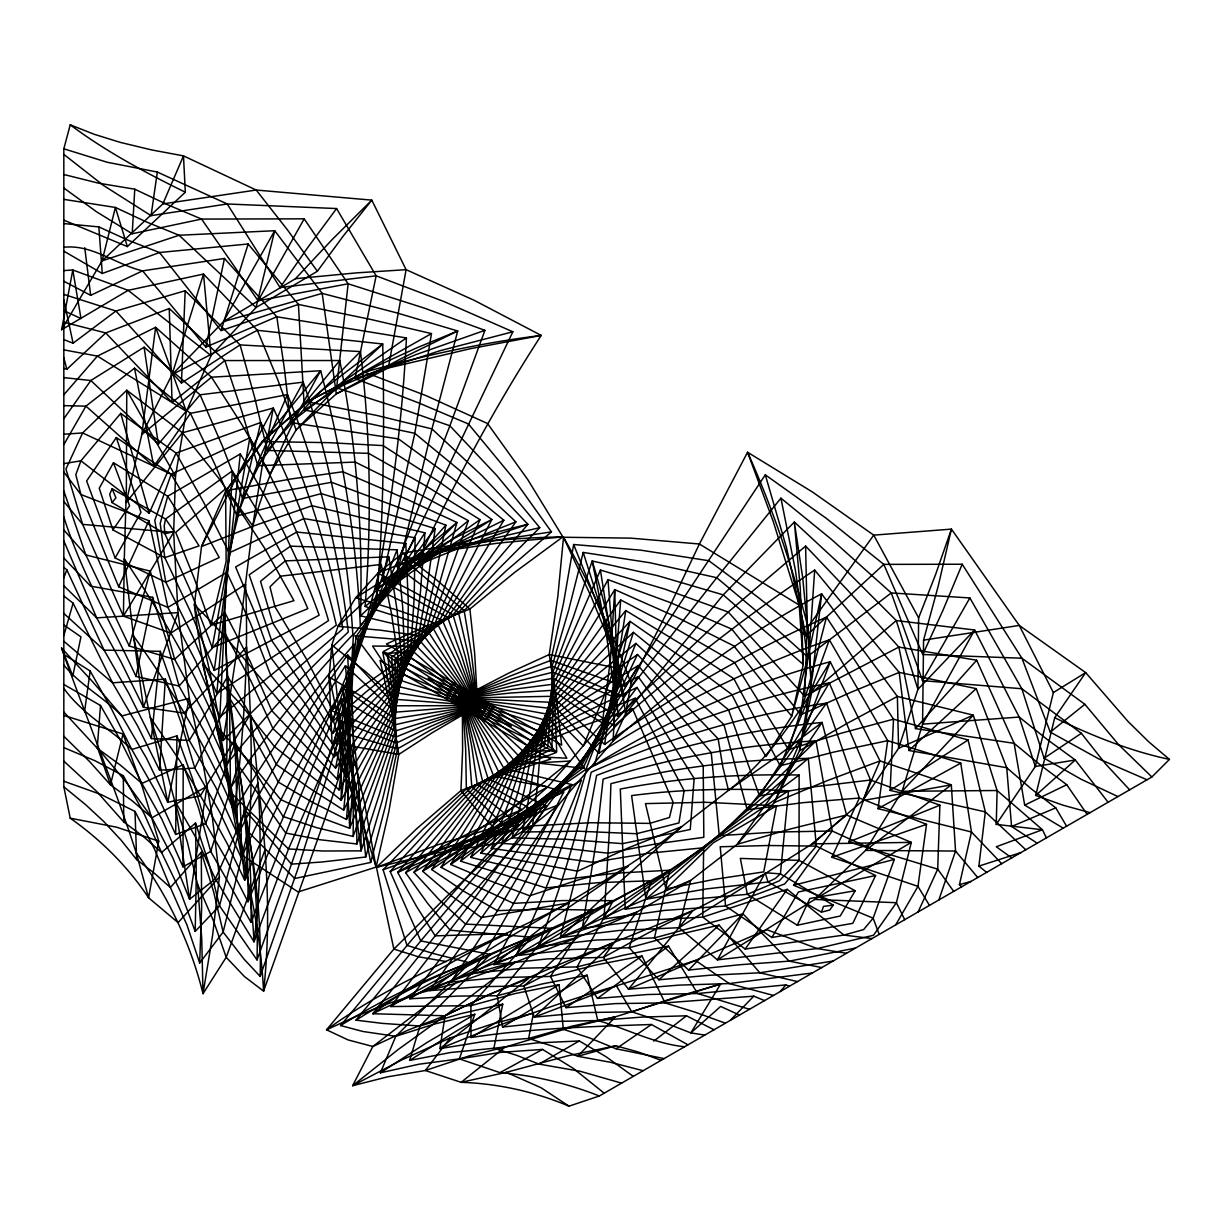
<?xml version="1.0" encoding="UTF-8"?>
<svg xmlns="http://www.w3.org/2000/svg" width="1231" height="1231" viewBox="0 0 1231 1231"><rect width="100%" height="100%" fill="white"/><g stroke="black" fill="none" stroke-linecap="round" stroke-linejoin="round"><path stroke-width="1.5" d="M237.798 834.849L235.429 755.049L227.689 676.511L189.312 740.447L215.84 787.517L237.798 834.849C269.635 772.145 306.242 711.78 347.65 654.923L395.828 705.794L468.611 705.625L465.795 699.885L472.135 699.423L428.511 632.057L360.545 615.869C362.899 530.315 356.59 444.468 339.756 360.529L224.811 360.56L172.063 402.46L105.743 332.939L63.827 322.199M241.338 857.792C241.676 804.489 237.691 751.172 229.782 698.454L194.79 768.067L220.241 813.06L241.338 857.792C271.543 791.471 306.211 727.121 345.449 665.709L395.274 712.18L395.72 737.107L379.348 794.349L361.114 850.852L322.891 851.006L288.5 848.944L228.92 790.948C218.887 728.537 200.791 667.694 194.375 604.698L201.53 546.518L225.981 490.692L262.08 441.544L307.319 401.783L378.609 365.222L417.201 347.681L457.717 330.985L431.973 428.927L397.182 573.261L376.948 597.312L350.373 676.496C310.089 741.601 273.036 808.921 244.723 880.165L227.243 843.727L209.87 811.829L179.741 760.666L150.29 717.411L133.456 635.827L124.3 558.782L126.362 488.507L126.762 390.227L182.434 432.758L218.718 478.274L252.755 525.976L238.137 642.644L223.18 740.508L287.362 677.219L342.834 628.887C329.693 552.565 305.75 478.336 273.328 408.061L182.434 432.758L126.131 502.556L141.811 434.589L155.629 327.308L97.418 356.098L63.827 394.782M63.827 688.36C81.892 713.703 109.636 728.244 131.779 749.464L176.956 735.861L175.664 834.464L205.639 823.677L235.121 742.909L257.371 775.545L283.084 816.507L316.798 827.709L353.097 836.449L394.966 724.813L397.936 660.708L442.545 620.639L503.864 520.236L452.454 478.336L398.475 438.913L290.608 422.541L284.469 369.346L276.806 316.767L224.457 258.464L142.596 270.866L90.663 295.317L63.827 281.222M810.967 676.942L811.552 692.976L799.473 750.818L774.361 802.535L737.246 844.297L791.348 828.74L846.574 814.999L812.214 843.866L764.466 874.118L692.853 910.617L565.398 961.934L491.154 993.571L445.253 1015.621L407.63 1030.301L372.824 1046.488L347.973 1039.887L326.538 1029.793L356.313 1016.191L387.811 1003.773L420.787 992.786L455.055 983.492L515.574 962.15L577 937.637L636.581 912.248L690.576 880.488L737.246 844.297L780.069 784.332L822.077 722.443C745.017 730.183 668.925 747.617 596.604 775.407L582.909 848.821L560.29 937.576L619.116 930.451L679.004 927.712L717.396 959.857L817.261 948.578L873.502 935.268L896.399 902.708L911.309 842.389L846.574 814.999L822.077 722.443L775.207 757.757L728.475 790.379L722.874 767.159L718.135 738.831L637.489 654.507L588.726 688.945L541.563 725.444L527.391 746.325L510.234 798.58L491.261 848.421L593.05 862.362L647.86 853.298L703.64 847.759L702.747 917.11L745.186 949.039L843.927 935.083L863.639 929.574L873.133 918.172L894.306 859.438L832.202 831.002L775.638 832.048L719.273 835.664L711.226 752.572L638.197 665.586L587.418 697.054L538.439 730.937L523.113 751.172L502.817 803.181L480.921 853.114L577.616 871.194L628.179 847.928L681.805 826.57L728.475 790.379C772.776 756.742 801.504 708.425 830.233 661.739L880.011 760.927L951.317 784.839L955.548 851.067L938.853 899.969M176.956 735.861L192.728 779.361L205.639 823.677L225.873 858.561L247.939 901.754C248.693 848.559 244.292 795.303 235.121 742.909M63.827 377.609L90.832 380.517L158.353 444.145L200.084 394.797L303.241 382.133C331.001 463.61 347.573 548.764 352.851 634.673C307.596 681.974 266.958 733.614 230.443 787.917L229.643 710.164L225.15 633.58L179.064 686.021L135.964 676.419C111.59 623.271 81.261 573.077 63.827 516.897M63.827 712.057L97.234 748.217L120.592 765.297L141.919 783.424L183.188 764.713L198.468 807.721L210.701 851.421L251.032 922.388C252.047 869.748 247.616 817.03 238.183 765.236L210.701 851.421L183.019 866.87L161.877 819.246L141.919 783.424L119.746 739L100.496 705.486L63.827 684.482M353.097 836.449C354.113 786.686 350.466 736.83 342.356 687.729L394.966 724.813L468.134 707.933L458.378 695.607L473.873 697.854L459.317 659.57L442.545 620.639L375.917 588.88C391.089 505.956 402.291 422.218 406.43 337.956L276.806 316.767L205.839 347.065L142.596 270.866C115.652 264.542 92.402 244.184 63.827 247.262M260.172 976.414C261.295 927.866 257.125 879.196 247.954 831.494L294.671 878.519L370.685 862.439L385.38 806.29L397.505 748.833L391.704 701.07L382.841 652.553L468.088 710.949L431.65 729.491L397.505 748.833L340.941 732.322L297.702 869.394L260.172 976.414L243.969 959.072L223.134 932.067L213.763 892.275L201.269 852.237L170.386 887.505L187.035 925.189L199.684 962.981L223.134 932.067L247.954 831.494M183.019 866.87L183.188 764.713M244.661 809.675L219.518 905.847L195.19 931.39L180.465 891.613L161.584 852.514L195.529 823.031L209.132 864.362L219.518 905.847L257.033 959.934C258.31 909.586 254.078 859.13 244.661 809.675L291.47 864.131L321.814 862.008L365.699 857.007L382.21 800.535L396.49 743.062L393.243 699.193L387.58 654.723L421.818 633.303L458.471 612.469L498.001 569.568L539.763 527.668L497.001 475.751L449.869 425.788L399.844 408.169L336.648 387.857L348.127 283.792L304.195 218.841L201.592 219.072L132.194 233.752L96.48 211.732L63.827 188.004M63.827 405.63L85.924 406.153L153.844 466.334L190.42 413.324L287.469 394.597C318.121 470.611 338.833 550.596 348.281 632.042C304.303 672.711 264.065 717.365 226.766 764.205L227.258 687.96L224.888 612.684L174.633 659.354L129.24 646.013L85.831 554.919L63.827 490.984M684.605 1046.75C654 1043.673 627.102 1028.701 597.774 1020.545L587.141 975.183L541.794 984.031L497.247 995.741L457.424 996.094L409.815 998.787C458.024 936.514 503.725 872.256 546.349 806.028L488.153 778.9L465.595 706.456L481.059 708.702L471.288 696.361L511.357 689.545L553.211 684.236L614.238 725.951L613.854 655.2L607.976 579.632L670.249 602.575L731.768 629.087L800.812 714.749L849.867 692.73L899.184 672.403L976.183 688.621L1006.727 767.729L1011.574 826.493L1037.194 843.189M1046.396 837.88L1042.442 829.74L996.248 824.385L997.11 790.517L973.275 715.165L897.368 696.438L848.051 722.874L799.473 750.818L812.568 674.988L821.616 593.834C745.878 633.426 677.696 685.298 613.13 740.954L558.566 804.843L515.697 869.809L429.819 990.601L481.29 986.631L523.852 986.016L567.706 963.365L612.961 942.915L534.316 1017.145L523.852 986.016L550.303 962.996L577 937.637C526.406 950.563 477.043 968.289 429.819 990.601C509.542 929.267 603.729 890.244 681.805 826.57L620.547 881.196L560.29 937.576L625.41 907.77L690.576 880.488L679.004 927.712L764.466 874.118L717.396 959.857L820.615 895.799L911.309 842.389L812.214 843.866L862.854 800.55L898.584 748.31L917.926 689.345L918.618 617.854L935.437 574.939L951.425 529.115L873.733 535.131L812.352 491.938L747.556 452.254L699.393 544.01L665.986 614.361L631.041 683.343L625.594 713.503L613.13 740.954L616.731 667.387L614.731 589.603L674.865 616.285L733.876 645.936L763.143 682.697L791.764 716.119L766.021 756.588L748.817 727.829L731.814 694.453L681.866 657.446L630.026 621.378L548.872 708.21L534.439 739.523L524.283 790.133L512.034 837.865L566.229 839.311L622.578 843.65L690.252 829.479L694.146 778.469L637.058 687.467L578.401 715.38L532.838 741.062L509.034 764.482L450.7 864.485L484.322 878.642L529.684 895.783L577.308 880.211L628.241 866.301L559.89 913.54L493.816 964.612L547.626 958.887L603.344 957.395L647.706 933.19L692.853 910.617L628.502 989.17L603.344 957.395L636.581 912.248L564.952 935.775L493.816 964.612C526.668 904.954 557.243 843.804 581.447 780.085L514.435 819.954L450.7 864.485L508.218 811.244L570.384 761.02L602.359 722.951L615.3 697.5L620.547 668.71L591.203 596.743L563.506 537.255L630.611 538.132L699.393 544.01L799.211 605.067L803.274 664.494L791.764 716.119L807.613 658.6L821.616 593.834L897.368 696.438L898.584 748.31L973.275 715.165L902.092 791.302L865.562 850.406L814.614 899.446L896.399 902.708L904.708 919.68M833.095 961.026L759.804 972.798L709.333 975.291L658.924 979.784L629.195 947.762L651.568 880.75L598.004 882.658L545.841 887.905L460.594 861.161L487.784 811.352L513.912 760.266L533.562 739L546.795 714.057L589.557 672.557L633.396 632.349L728.49 709.748L759.465 795.826L814.922 786.717L870.548 780.023L939.899 805.197L937.699 869.163L918.111 911.94M229.782 698.454L255.663 740.385L278.375 782.116L311.858 801.981L346.496 819.461L395.274 712.18L391.673 657.092L452.993 614.808L489.507 569.199L527.899 524.329L481.844 475.52L431.973 428.927L376.84 415.432L307.319 401.783L364.699 372.177L426.465 395.813L487.522 423.526L527.745 479.582L562.859 536.885C509.157 537.747 455.608 543.671 402.768 553.227L377.902 573.107L355.682 597.789L396.767 609.914L437.636 624.102L456.501 661.524L473.273 698.331L461.687 697.515L468.257 707.163L394.982 718.535L362.576 697.085L329.123 676.988C340.895 726.567 347.742 777.33 349.635 828.263C354.297 777.823 354.451 726.982 350.373 676.496L349.235 710.133L288.5 848.944L254.032 941.853C263.526 866.378 261.541 789.671 250.216 714.519L200.284 795.857L167.77 802.212L150.29 717.411L163.261 758.45L174.494 800.273L196.575 838.88L215.363 878.872L254.032 941.853C251.309 890.829 242.815 840.127 228.92 790.948L241.168 854.653L298.117 891.967L376.071 867.116L357.313 806.151L332.031 742.755L329.123 676.988L331.816 645.029L337.971 626.287L355.682 597.789L420.694 556.935L455.547 537.685L491.892 519.497L430.835 558.043L376.948 597.312C383.78 513.081 384.518 428.45 382.718 344.003L319.091 392.566L262.08 441.544L328.877 442.668L383.072 445.607L438.405 481.321L491.892 519.497L437.636 624.102L400.306 662.063L394.982 718.535L349.635 828.263L314.197 815.107L280.637 799.504L250.016 762.189L216.148 726.09C230.443 776.407 240.091 828.048 244.723 880.165C253.955 802.781 252.217 724.628 246.631 647.044L184.004 713.072L143.427 707.271L133.456 635.827C172.694 690.837 208.347 748.91 234.152 811.506C243.784 736.169 248.708 660.093 245.6 584.14L170.847 633.134L123.408 616.115L124.3 558.782C162.677 616.162 197.914 676.096 223.18 740.508L209.855 671.88L194.375 604.698C245.846 655.277 287.5 714.442 335.555 768.129L366.9 724.182L400.829 680.466L410.262 657L414.201 597.527L415.109 537.809L303.934 518.543L229.166 552.857L203.7 502.433L176.048 453.07L120.715 413.37L80.907 460.809L75.814 474.72L80.907 494.523L118.668 586.756L167.878 607.406L226.796 572.323L219.841 716.919L289.716 659.831L336.325 625.133C320.06 554.642 293.886 486.722 260.787 422.479L176.048 453.07L149.166 513.265L80.907 460.809L63.827 463.641M195.19 931.39L196.283 876.934L195.529 823.031M185.173 290.747L181.449 383.026L240.076 344.911L360.452 351.574C370.823 436.097 371.562 521.59 365.13 606.452L432.943 627.902L472.689 698.869L464.041 698.869L468.411 706.394L395.274 712.18L402.245 663.186L432.943 627.902L480.028 519.636L424.91 485.306L368.638 453.347L267.296 450.438L254.602 397.244L240.076 344.911L185.173 290.747L115.929 311.028L73.091 343.203L63.827 339.602M232.259 470.919L227.873 562.521L212.209 647.598L307.827 608.683C287.223 560.413 260.957 514.789 232.259 470.919L165.585 518.99L164.2 525.76L164.908 533.731L190.097 589.988L212.209 647.598M614.238 725.951C677.85 670.033 744.216 617.146 814.676 570.091L809.521 645.706L800.812 714.749M986.647 872.379L978.891 866.101L985.323 811.875L968.089 739.969L893.506 719.181L840.896 733.307L788.517 749.556L734.553 662.493L678.327 630.041L620.686 599.943L614.915 674.603L604.606 744.401L551.857 696.3L471.011 697.9L475.397 705.425L466.764 705.44L498.801 772.206L563.69 792.025C530.669 858.007 492.708 921.527 450.592 982.107L499.278 977.568L550.519 976.429L596.019 964.966L641.982 956.025L665.079 1002.896L695.238 1012.221L725.413 1023.192M199.684 962.981L201.653 907.339L201.269 852.237M63.827 665.032C80.092 685.052 103.866 697.377 121.869 715.919L189.312 698.3L167.77 802.212L146.52 758.296L121.869 715.919L92.433 681.512L61.55 648.045C85.647 716.657 113.868 783.701 136.256 852.883C167.539 894.829 190.374 942.884 203.023 993.663L212.594 935.329L219.426 876.872L211.994 814.337L200.145 747.402L189.312 698.3L178.018 612.623L173.648 532.454L175.479 476.243L186.373 411.385L155.629 327.308L211.517 377.194L241.861 424.572L270.097 473.858L296.148 429.958L277.652 379.44L257.371 330.293L203.515 274.067L172.017 374.67L141.811 434.589L211.517 377.194L320.675 370.746C292.947 420.079 268.42 471.458 252.755 525.976L261.972 467.626L273.328 408.061L236.444 477.32L201.53 546.518L255.232 525.36L312.105 505.726L424.91 532.838L420.433 592.296L413.37 651.522L402.783 674.326L367.038 715.426L334.293 756.773L299.856 711.241L270.666 675.127L250.462 623.225L226.796 572.323M132.194 233.752L134.764 189.205L98.48 183.157L63.827 174.494M1063.245 828.155L1024.684 805.12L1014.113 743.324L976.675 660.231L898.861 647.091L804.643 696.161L807.274 624.425L805.613 546.087L728.229 612.038L618.054 716.38L553.258 678.204L511.373 686.113L471.35 695.577L486.076 711.595L464.979 706.917L482.737 781.839L537.255 812.552L472.212 901.307L390.766 1006.558L470.904 1005.665L514.496 993.709L559.12 984.677L563.336 1029.331L589.634 1037.948L616.069 1048.766L664.078 1058.598M165.339 679.112L181.234 723.151L194.79 768.067L159.584 770.206L165.339 679.112L112.544 682.805L63.827 641.243M1025.808 849.775L985.323 811.875L890.105 790.425L893.506 719.181L826.478 617.131C748.325 651.661 674.342 695.1 604.606 744.401M346.496 819.461C350.512 768.313 350.127 716.811 345.449 665.709M97.234 748.217L100.496 705.486M603.975 918.895L609.299 832.525L610.915 783.67C675.357 767.082 741.831 759.465 808.29 758.388L816.338 846.112L784.655 883.966L725.551 906.001L664.417 910.432L603.975 918.895L711.072 841.496L808.29 758.388M788.502 790.81L780.408 873.872L775.238 878.534L767.99 881.996L706.717 888.874L645.906 899.245L631.611 795.611C683.59 788.763 736.2 788.209 788.502 790.81L711.564 841.773L645.906 899.245M216.81 693.53L228.366 562.798L249.801 437.79L171.171 474.243L154.783 520.328L165.831 582.232L193.159 637.166L216.81 693.53L328.523 620.624C309.858 556.735 282.499 495.678 249.801 437.79M160.322 651.353L175.833 695.469L189.312 740.447L151.382 738.554L160.322 651.353L104.066 650.106L63.827 613.423M227.689 676.511L253.694 720.427L276.329 764.451L309.797 788.379L343.695 810.121C349.112 758.604 350.404 706.656 347.65 654.923M240.307 453.947L228.612 562.952L214.24 670.403L319.152 615.223C298.995 558.72 271.559 505.079 240.307 453.947L167.708 496.231L160.184 523.437L164.8 557.658L191.22 613.315L214.24 670.403M63.827 444.637L85.924 406.153L134.518 368.177L190.42 413.324L214.763 464.102L237.044 515.927L321.291 493.616L435.174 528.607L427.034 587.556L416.74 646.26L405.045 668.31L367.5 706.64L333.355 745.17L303.688 701.655L270.82 657.585L254.494 611.915L235.613 566.983L296.779 532.038L405.815 543.486L408.323 603.205L407.461 662.693L399.167 686.713L367.069 732.845L337.14 779.192L271.805 710.718L250.124 661.324L224.888 612.684M961.75 886.751L959.441 884.627L971.459 832.002L960.749 763.158L887.689 740.662L833.833 752.079L780.192 765.759L733.845 678.681L680.651 643.798L625.779 610.545L614.331 684.236L598.851 753.234L550.549 702.285L470.811 698.669L473.658 704.424L467.303 704.871L503.987 768.452L571.83 784.562C543.825 850.113 510.234 913.279 471.981 973.413L523.421 968.212L577.077 966.92L622.609 955.394L668.495 946.131L697.623 993.54L749.51 1009.282M855.53 948.07L789.179 961.149L738.862 964.812L688.606 970.059L654.446 937.899L669.741 870.209L615.177 873.225L561.859 879.703L470.688 857.361L495.324 807.428L518.62 755.819L534.977 736.307L585.525 705.071L638.058 676.588L703.209 765.79L703.824 837.311L655.6 843.943L608.068 853.191L553.765 847.066L501.663 843.343L517.528 793.687L531.407 741.277L544.348 719.796L589.434 680.774L635.873 643.413L723.92 724.551L747.217 809.767L803.212 802.658L859.376 798.027L926.528 824.339L917.957 886.366L895.676 924.896M84.524 711.949L90.155 670.987L63.827 654.4M157.337 172.048L227.227 203.977L280.083 287.592L376.132 275.821L444.453 301.733L512.835 331.785L403.922 559.643L464.118 610.545L471.442 653.83L476.474 696.284L383.195 651.63L422.141 630.703L464.118 610.545L506.495 570.553L551.442 531.869L512.342 477.089L468.442 423.972L418.617 402.891L354.974 378.517L376.132 275.821L336.586 208.547L227.227 203.977L151.059 215.656L157.337 172.048L107.22 162.261L63.827 148.797L70.229 124.823L94.11 134.256L120.284 142.381L151.613 149.92L183.481 155.875L256.202 190.036L371.793 200.13L406.107 269.681L388.288 368.007L336.325 393.858L296.148 429.958L335.863 388.165L382.718 344.003L257.371 330.293L172.017 374.67L223.503 321.599L295.502 278.683L332.278 239.429L371.793 200.13L343.126 236.183L317.383 271.251L256.033 307.535L211.04 355.559L186.373 411.385L97.418 356.098L63.827 349.866M532.546 825.832L537.47 785.717L540.84 743.201L585.925 724.782L632.58 708.764L673.157 802.32L669.464 817.476L649.783 823.385L590.141 822.739L532.546 825.832L578.201 764.774L632.58 708.764M1147.03 779.777L1098.744 758.865L1050.274 732.106L1021.915 658.231L962.211 564.229L883.827 564.383L806.043 635.812L758.573 597.712L708.81 560.721L640.643 550.149L573.646 544.517L563.506 603.159L550.873 660.339L554.935 707.148L556.72 751.818L471.288 693.299L510.126 676.081L550.873 660.339L625.148 686.529L765.297 474.827L826.386 518.405L883.827 564.383L922.742 654.507L1021.915 658.231L1084.865 704.301L1118.517 744.555L1151.877 776.976L1169.45 759.404L1148.677 741.77L1127.873 721.304L1085.68 672.618L1019.253 625.425L951.425 529.115L938.299 585.741L923.573 640.135L922.573 724.136L902.092 791.302L997.11 790.517L1042.442 829.74L996.279 846.759L1011.728 857.899M225.15 633.58L250.847 680.835L272.99 728.675L339.017 789.933L348.665 712.672L353.435 635.011L397.213 579.878L445.884 525.145L331.554 482.275L242.692 498.447L222.396 446.114L200.084 394.797L144.089 347.188L90.832 380.517L63.827 418.74M63.827 223.565L98.849 226.904L128.147 240.23L159.491 252.509L221.072 330.585L298.41 304.426L371.9 319.706L431.481 333.57L414.785 433.327L382.133 580.786L447.669 617.531L462.24 657.831L474.504 697.392L453.362 692.699L468.057 708.702L395.228 731.014L341.449 698.885L299.056 799.519L251.032 922.388M1001.711 863.685L971.459 832.002L878.011 808.644L887.689 740.662L829.325 639.812C748.371 668.387 671.234 707.148 598.851 753.234M63.827 715.457L123.008 733.968L142.288 786.794L158.737 841.158L148.597 897.768L178.08 922.619L219.426 876.872M776.515 805.797L763.728 871.887L714.688 879.303L665.94 888.92L645.459 803.612L705.271 802.273L776.515 805.797L713.303 842.773L665.94 888.92M337.14 779.192L348.404 707.994L356.113 636.55L393.874 582.463L435.174 528.607M61.612 329.739L72.798 269.989L128.147 290.347L211.04 355.559L203.515 274.067L128.147 290.347L61.612 329.739L102.081 260.864L162.846 203.915L183.481 155.875L185.327 192.205L127.362 246.569L63.827 220.164M871.994 938.576L843.927 935.083L787.209 889.305L702.747 917.11L642.09 920.603L582.294 928.328L595.989 842.82L603.128 779.161C672.018 757.096 743.801 744.893 815.968 740.862L832.202 831.002L793.58 885.274L873.133 918.172L879.226 934.391M445.884 525.145L433.974 583.309L420.402 641.243L405.876 665.294L397.767 693.038L339.017 789.933M205.839 347.065L224.457 258.464M1129.627 789.825L1105.546 763.897L1081.357 733.307L1021.838 688.745L922.511 680.635L891.29 592.942L831.033 538.993L780.916 498.17L716.75 577.724L623.532 696.654L552.104 666.217L510.757 679.374L471.35 694.053L511.357 726.182L463.687 707.702L468.719 748.048L471.812 786.84L518.466 824.585L420.771 940.93L356.005 1020.145L382.149 1023.361L419.956 1026.023L460.548 1013.713L502.74 1004.142L493.877 1048.258L450.915 1052.459L409.615 1060.414L419.956 1026.023L490.246 954.44L420.771 940.93L390.196 871.456L429.973 828.494L471.812 786.84L510.942 767.344L551.857 749.571L552.873 708.748L552.104 666.217L568.691 610.007L583.217 552.442L649.66 562.69L716.75 577.724L757.542 612.038L807.321 656.615L891.29 592.942L969.874 597.943L1021.838 688.745L1044.088 758.204L1081.049 779.208L1117.917 796.58M135.964 676.419L152.644 597.327L90.54 586.11L63.827 558.012M335.555 768.129L348.111 703.009L358.221 637.781L390.35 585.248L424.91 532.838M522.344 832.033L530.776 787.963L537.393 741.216L585.402 718.381L635.227 698.208L684.113 790.641L678.943 822.939L636.504 833.726L578.385 831.202L522.344 832.033L577.862 764.589L635.227 698.208M923.573 640.135L1019.253 625.425L1053.367 692.561L1035.317 766.498L996.248 824.385M1053.367 692.561L1085.68 672.618L1054.721 717.704L1035.717 795.441L1062.845 805.136L1090.066 812.66M229.166 552.857L260.787 422.479M210.84 625.21L226.135 561.521L225.596 488.676L175.725 532.408L194.236 578.385L210.84 625.21L293.978 600.682L264.711 548.38L225.596 488.676M826.478 617.131L808.629 686.283L788.517 749.556M334.293 756.773L359.791 638.689L415.109 537.809M123.008 733.968L110.467 784.87L132.256 800.842L151.982 817.784L172.863 857.961L189.589 899.261L215.363 878.872L257.91 783.024C266.973 851.914 271.343 921.896 263.588 991.14L244.384 976.491L226.212 957.287L213.44 920.773L197.56 884.304L187.312 841.881L174.494 800.273L189.589 899.261L207.023 786.209L151.982 817.784L126.193 782.208L97.726 748.263L110.467 784.87L89.571 761.543L63.827 736.261M381.225 564.429L361.237 639.52L332.539 709.579L305.857 658.046L274.944 606.76L269.974 586.833L280.991 576.123L381.225 564.429L391.335 612.776L398.613 661.093L364.145 685.313L332.539 709.579M129.24 646.013L150.259 571.153L85.831 554.919L63.827 529.992M333.355 745.17L360.868 639.304L405.815 543.486M63.827 635.719L73.091 603.128L63.827 596.035M633.396 632.349L611.176 702.763L586.018 769.283L521.821 813.276L460.594 861.161M221.072 330.585L248.154 243.984L159.491 252.509L102.265 273.482L63.827 251.155M332.739 733.414L361.452 639.643L397.059 549.842L290.593 546.164L249.185 574.831L271.559 640.305L303.949 686.99L332.739 733.414L367.1 698.993L404.907 664.74L402.706 607.375L397.059 549.842M295.502 278.683L356.344 272.882L406.107 269.681L474.166 300.287L541.209 335.417C495.801 405.322 456.424 478.859 420.987 554.258L397.182 573.261L467.041 544.918L527.899 524.329C476.643 536.362 426.526 552.965 377.902 573.107L415.909 593.08L452.993 614.808L465.226 656.277L475.135 696.977L444.945 687.852L468.026 709.456L430.712 722.905L395.72 737.107L329.954 709.964C345.019 755.726 355.42 803.027 361.114 850.852C361.191 803.72 357.175 756.588 349.235 710.133L350.25 743.801L325.169 818.153L263.588 991.14C261.064 945.008 253.571 899.153 241.168 854.653M388.842 556.827L361.575 639.72L332.462 721.535L304.657 672.434L272.913 623.348L260.51 581.355L285.346 560.874L388.842 556.827L397.044 610.007L402.045 663.078L365.638 692.253L332.462 721.535M474.781 1014.267L459.348 1058.875L418.832 1064.23L380.394 1072.832L395.782 1036.317L469.919 962.78L433.374 953.548L406.969 945.377L383.103 869.763L423.495 828.601L466.364 788.886L510.096 769.667L556.12 752.587L463.041 708.04L465.672 749.202L466.364 788.886L508.865 830.094L413.247 938.068L340.572 1025.561L362.945 1031.486L395.782 1036.317L434.328 1024.069L474.781 1014.267L427.203 1042.395L380.394 1072.832M829.325 639.812L805.628 705.425L780.192 765.759M134.764 189.205L167.185 204.546L201.592 219.072L258.095 300.779L348.127 283.792L424.557 308.196L484.906 330.339L449.869 425.788L396.136 566.137L458.471 612.469L468.303 654.938L475.797 696.623L428.08 678.112L468.026 710.21L431.096 726.244L396.49 743.062L340.756 721.228L291.47 864.131L257.033 959.934M63.827 368.331L66.828 369.285L105.743 332.939L169.263 308.489L224.811 360.56L242.245 412.647L257.756 465.672L355.236 462.087L412.016 490.261L468.365 520.636L428.511 632.057L403.799 664.078L395.828 705.794L343.695 810.121M264.742 850.498L226.212 957.287L203.023 993.663L201.73 938.576L197.56 884.304M821.446 912.14L823.493 906.401L833.264 905.108L829.756 910.017L821.446 912.14L767.99 881.996L765.205 872.748L780.408 873.872L833.264 905.108M238.183 765.236L285.7 833.018L319.691 839.696L356.928 843.989L395.228 731.014L395.089 659.062L447.669 617.531L515.897 521.836L466.964 476.397L414.785 433.327L304.442 409.954L298.41 304.426L248.154 243.984M63.827 577.939L66.828 569.815L63.827 567.291M635.873 643.413L610.653 707.009L583.325 767.744L525.96 811.121L470.688 857.361M953.717 891.382L937.699 869.163L848.805 841.989L870.548 780.023L829.279 682.866C744.893 700.547 663.155 730.029 586.587 769.621C568.768 833.618 544.687 895.829 515.912 955.687L571.753 949.516L629.195 947.762L674.049 935.575L719.073 925.127L759.804 972.798L797.488 981.584M237.044 515.927L260.818 455.747L287.469 394.597M247.939 901.754L297.01 784.393L342.356 687.729M821.754 967.566L789.179 961.149L742.924 913.848L654.446 937.899L595.635 940.069L538.116 946.685C560.105 889.982 578.37 831.741 591.157 772.252C666.002 738.6 745.401 715.396 826.524 703.101L859.376 798.027L831.848 857.253L917.957 886.366L929.451 905.4M962.211 564.229L942.869 610.53L922.742 654.507M804.643 696.161L728.229 612.038L664.494 589.003L600.436 570.061L553.258 678.204L544.348 745.232L482.737 781.839L405.615 872.687L427.726 903.492L450.161 930.221L531.607 937.237L470.904 1005.665L471.011 1037.502C530.669 1028.362 591.203 1026.516 651.445 1024.5L687.975 1044.811M118.668 586.756L148.936 520.759L80.907 494.523L63.827 471.996M112.144 488.799L109.682 494.277L112.021 502.525L164.908 533.731L174.233 531.546L165.585 518.99L112.144 488.799L115.945 497.893L112.021 502.525M637.489 654.507L610.053 711.518L581.217 766.528L530.361 808.813L480.921 853.114M875.564 875.549L852.821 923.327L771.868 937.514L725.551 906.001L720.212 846.759L768.19 845.512L816.338 846.112L875.564 875.549L798.473 891.952L771.868 937.514M242.692 498.447L271.128 440.867L303.241 382.133M797.319 925.235L809.844 898.522L855.191 890.752L840.188 916.033L797.319 925.235L747.325 894.322L685.99 899.876L625.21 909.217L620.286 789.071C679.127 777.607 739.231 773.899 799.119 775.022L799.042 860.377L779.254 880.857L747.325 894.322L740.354 858.407L799.042 860.377L855.191 890.752M607.976 579.632L553.211 684.236L541.502 743.586L488.153 778.9L413.939 872.287L439.375 899.984L465.564 924.096L552.334 928.389L497.247 995.741L502.571 1027.039L555.797 1021.438L597.774 1020.545L642.09 1017.068L686.498 1015.806L714.011 1029.778M625.779 610.545L550.549 702.285L535.639 740.216L503.987 768.452L441.037 867.286L476.412 886.151L513.481 903.369L562.505 900.569L613.253 900.661L577.077 966.92L597.481 998.403L647.46 994.51L697.623 993.54L785.778 984.892L789.456 986.216M258.095 300.779L304.195 218.841M969.874 597.943L922.511 680.635M115.129 557.982L140.965 512.342L116.314 437.544L86.616 480.967L115.129 557.982L165.831 582.232L219.226 557.535L195.975 515.497L171.171 474.243L116.314 437.544M638.197 665.586L579.647 765.62L491.261 848.421M113.467 462.718L99.249 488.261L112.898 529.884L164.8 557.658L199.083 545.902L167.708 496.231L113.467 462.718L129.594 505.772L112.898 529.884M829.279 682.866L794.857 741.262L759.465 795.826M620.686 599.943L551.857 696.3L537.193 741.108L498.801 772.206L431.681 869.548L463.779 891.259L497.324 910.632L544.364 909.124L593.28 910.14L550.519 976.429L566.029 1007.666L615.408 1003.604L665.079 1002.896L753.787 996.171L764.559 1000.588M450.038 1013.175L445.068 1015.775L372.778 1013.728C418.232 991.217 466.241 973.906 515.574 962.15L445.068 1015.775L439.929 1048.612C497.801 1025.161 556.443 1003.25 616.469 985.893L631.749 1011.82L676.081 997.095L720.627 984.046L690.837 1032.886L661.278 1021.345L631.749 1011.82L582.802 1012.621L534.316 1017.145L616.469 985.893L695.561 960.472L729.229 983.554L773.468 995.448M638.058 676.588L578.585 764.99L501.663 843.343M280.083 287.592L307.165 248.339L336.586 208.547M787.209 889.305L745.186 949.039M826.524 703.101L787.209 757.957L747.217 809.767M257.756 465.672L296.071 413.739L339.756 360.529M450.346 1013.005L486.507 995.787L528.791 978.322L439.929 1048.612L483.645 1041.549L528.638 1038.487L533.438 1013.113L491.461 1024.223L450.207 1037.887L425.341 1070.508L387.734 1076.817L352.635 1085.696L372.824 1046.488L455.055 983.492M1108.085 802.258L1075.294 759.989L1035.317 766.498L1019.191 717.058L974.629 629.995L896.26 620.562L811.552 692.976L807.967 627.01L873.733 535.131L918.618 617.854M637.058 687.467L577.985 764.651L512.034 837.865M780.239 991.54L785.778 984.892M267.296 450.438L310.797 401.583L360.452 351.574M976.675 660.231L915.495 728.598L1014.113 743.324L1040.503 765.113L1066.738 784.716L1087.127 814.368M742.924 913.848L688.606 970.059M730.198 1020.437L753.787 996.171M815.968 740.862L719.273 835.664M360.545 615.869L411.4 567.814L468.365 520.636M976.183 688.621L908.94 750.479L899.184 672.403L814.676 570.091M719.073 925.127L658.924 979.784M446.284 961.565L418.478 956.795L393.858 949.101L376.44 867.332L438.575 844.528L493.769 827.647L522.082 809.629L547.78 786.84C503.864 811.491 461.871 839.619 422.633 871.225C465.764 844.974 511.342 822.723 558.566 804.843L532.377 825.632L504.264 842.281L448.484 894.768L393.858 949.101L326.538 1029.793C401.014 975.891 487.999 944.439 569.291 902.923L481.321 917.557L451.408 895.876L422.633 871.225L493.523 775.684L539.132 742.231L552.734 690.283L614.731 589.603L610.422 659.508L602.359 722.951L577.231 707.41L552.734 690.283L511.127 692.976L471.165 697.131L477.751 706.779L466.18 705.963L493.523 775.684L519.805 781.9L547.78 786.84L570.384 761.02L509.034 764.482L467.826 704.286L472.319 703.64L470.581 699.423L548.872 708.21L565.829 728.398L583.371 746.001L607.883 686.559L630.026 621.378L614.1 695.269L594.435 765.067C668.018 720.335 746.848 683.851 830.233 661.739L803.366 734.091L774.361 802.535L826.693 780.854L880.011 760.927L862.854 800.55L951.317 784.839L865.562 850.406L955.548 851.067L977.737 877.518M1035.717 795.441L1075.294 759.989L1047.366 739.6L1019.191 717.058L922.573 724.136L974.629 629.995L917.926 689.345L896.26 620.562L840.742 565.044L794.349 522.021L723.228 594.865L625.594 713.503C618.439 661.893 607.499 610.776 592.173 560.982L657.631 575.677L723.228 594.865L803.274 664.494L800.258 588.018L794.349 522.021L802.658 577.493L808.921 641.766M365.13 606.452L419.309 562.444L480.028 519.636M290.608 422.541L344.788 380.502L406.43 337.956M1084.865 704.301L1050.274 732.106M504.987 1047.166L461.117 1082.326L425.341 1070.508L469.503 1055.783L504.987 1047.166L566.999 1028.485L615.438 1016.806L720.627 984.046M625.21 909.217L710.826 841.342L799.119 775.022M686.498 1015.806L653.846 1041.087M668.495 946.131L597.481 998.403M441.037 867.286C482.367 836.326 526.16 808.659 571.83 784.562M431.681 869.548C473.381 840.034 517.605 814.106 563.69 792.025M445.253 1015.621L398.229 1049.474L352.635 1085.696L401.075 1060.276L450.207 1037.887M582.294 928.328L703.64 847.759M651.445 1024.5L616.069 1048.766M641.982 956.025L566.029 1007.666M304.442 409.954L364.007 371.716L431.481 333.57M1081.357 733.307L1044.088 758.204M409.615 1060.414L455.932 1031.332L502.74 1004.142M890.105 790.425L968.089 739.969M538.116 946.685L603.59 906.924L669.741 870.209M502.571 1027.039L587.141 975.183M375.917 588.88L436.39 553.565L503.864 520.236M471.011 1037.502L559.12 984.677M356.005 1020.145C398.259 993.555 443.375 971.567 490.246 954.44M340.572 1025.561C381.318 1000.157 424.772 979.137 469.919 962.78M390.766 1006.558C435.22 978.799 482.537 955.625 531.607 937.237M515.912 955.687L583.263 916.295L651.568 880.75M413.939 872.287C455.932 846.22 500.325 824.047 546.349 806.028M409.815 998.787C454.962 970.89 502.787 947.378 552.334 928.389M450.592 982.107C496.17 954.394 543.964 930.39 593.28 910.14M471.981 973.413L541.748 934.391L613.253 900.661M661.139 1060.306L638.412 1052.043L615.854 1045.765L567.783 1055.813L506.341 1072.309L461.117 1082.326C498.14 1083.557 534.885 1091.712 568.984 1106.177L599.328 1095.99L1151.877 776.976M579.293 1040.964L536.377 1042.949L493.877 1048.258L516.235 1055.182L538.963 1064.092L579.293 1040.964L606.252 1056.86L633.288 1076.386M405.615 872.687C447.53 848.682 491.661 828.54 537.255 812.552M468.18 711.687L432.373 732.645L398.782 754.418L332.031 742.755M878.011 808.644L960.749 763.158M542.532 1049.412L500.617 1052.397L459.348 1058.875L500.001 1072.632L542.532 1049.412L573.261 1068.37L604.19 1093.19M471.181 692.561L509.265 672.849L549.241 654.553L620.547 668.71M382.133 580.786L445.484 550.088L515.897 521.836M1024.684 805.12L1066.738 784.716M390.196 871.456C431.542 852.314 474.474 836.541 518.466 824.585M336.648 387.857L416.001 354.59L484.906 330.339M1011.574 826.493L1055.767 807.859L1066.6 826.216M848.805 841.989L939.899 805.197M383.103 869.763L442.668 848.344L508.865 830.094M831.848 857.253L926.528 824.339M354.974 378.517L439.836 350.773L512.835 331.785M396.136 566.137L464.61 545.21L539.763 527.668M1021.022 852.529L978.891 866.101M364.699 372.177C422.556 355.713 481.49 342.864 541.209 335.417L470.288 348.712L388.288 368.007M793.58 885.274L894.306 859.438M959.441 884.627L970.982 881.427M615.854 1045.765L577.724 1056.275L553.058 1046.304L528.638 1038.487L571.753 1026.223L615.438 1016.806L577.724 1056.275L610.407 1062.261L643.121 1070.708M403.922 559.643L483.829 542.086L551.442 531.869M420.987 554.258L497.632 543.179L562.859 536.885L514.958 572.153L469.888 609.022L426.618 626.071L386.411 643.982L561.659 745.094L556.627 700.87L549.241 654.553L557.812 596.65L563.506 537.255C590.203 583.879 612.407 632.98 631.041 683.343M162.846 203.915L256.202 190.036L287.469 229.889L317.383 271.251M504.264 842.281L437.544 852.806L376.44 867.332L417.247 828.217L460.963 790.594L504.679 773.791L550.749 759.065L462.656 708.502M812.352 972.998L729.229 983.554L678.804 985.139L628.502 989.17L766.867 929.697L817.261 948.578L846.513 953.286M63.827 270.589L72.798 269.989L81 318.552L63.827 310.643M63.827 434.22L82.615 432.943L175.479 476.243L126.762 390.227L82.615 432.943L65.935 469.026L82.6 524.36L123.408 616.115L173.648 532.454L82.6 524.36L63.827 501.417M500.001 1072.632C534.023 1075.386 567.583 1083.449 599.328 1095.99M538.963 1064.092L580.216 1071.293L621.578 1083.142M63.827 148.797L63.827 786.84L70.229 818.184L116.606 827.186L158.737 841.158M704.809 1035.086L690.837 1032.886L720.658 1006.419L739.492 1015.067M908.94 750.479L1006.727 767.729L1031.286 788.871L1055.767 807.859M63.827 199.36L115.391 207.454L146.212 221.842L179.08 235.259L256.033 307.535L274.713 230.72L179.08 235.259L102.081 260.864L115.391 207.454L127.362 246.569M1169.45 759.404C1129.504 750.848 1091.358 735.523 1054.721 717.704M63.827 781.223L100.88 794.441L135.01 811.429L154.367 848.821L170.386 887.505L154.444 873.287L136.672 859.623L121.007 840.05L103.619 821.385L85.724 804.766L63.827 786.84M63.827 294.378L115.929 311.028L181.449 383.026M506.341 1072.309L541.132 1087.773L568.984 1106.177M63.827 747.617L95.095 760.789L123.3 775.684L143.965 813.414L161.584 852.514L143.688 836.849L123.792 821.985L96.68 791.425L63.827 761.143M185.327 192.205C145.381 172.632 105.928 151.505 70.229 124.823M467.872 711.518L380.056 660.447L390.95 707.856L398.782 754.418L388.842 811.583L376.071 867.116L364.053 800.627L350.25 743.801M151.059 215.656L103.527 185.481L63.827 154.398M63.827 624.994L80.938 636.858L72.798 675.988L61.55 648.045M70.229 818.184C100.834 839.742 127.824 866.562 148.597 897.768L136.256 852.883M402.768 553.227L437.174 580.37L469.888 609.022L474.627 652.922L477.151 696.007M63.827 585.756L96.68 617.87L121.084 662.016L143.427 707.271L178.018 612.623L96.68 617.87L63.827 540.84M493.769 827.647L477.151 810.244L460.963 790.594L462.61 750.171L462.364 708.333M805.613 546.087L848.128 590.711L898.861 647.091L915.495 728.598M90.155 670.987L111.898 709.718L131.779 749.464L155.598 791.21L175.664 834.464M73.091 603.128L112.544 682.805L137.549 725.782L159.584 770.206M66.828 569.815L104.066 650.106L128.978 693.684L151.382 738.554M573.646 544.517L602.728 617.116L625.148 686.529M230.443 787.917L207.054 736.461L179.064 686.021L166.6 641.32L152.644 597.327M226.766 764.205L202.915 711.164L174.633 659.354L150.259 571.153M219.841 716.919L195.852 661.447L167.878 607.406L148.936 520.759M583.217 552.442L606.606 626.425L623.532 696.654M765.297 474.827L786.486 547.733L806.043 635.812M340.941 732.322L358.944 799.288L370.685 862.439M120.715 413.37L149.166 513.265M799.211 605.067L773.314 521.682L747.556 452.254C772.822 508.572 792.502 567.276 807.967 627.01M340.756 721.228C352.989 765.651 361.283 811.152 365.699 857.007M63.827 357.682L66.828 369.285M780.916 498.17L795.426 570.368L807.321 656.615M63.827 299.902L73.091 343.203M134.518 368.177L153.844 466.334M341.449 698.885C351.05 746.632 356.267 795.288 356.928 843.989M600.436 570.061L612.176 645.521L618.054 716.38M144.089 347.188L158.353 444.145M90.663 295.317L84.754 247.693M98.849 226.904L102.265 273.482M809.182 643.951L810.783 672.88M135.01 811.429L136.672 859.623M169.263 308.489L172.063 402.46M123.3 775.684L123.792 821.985M341.372 780.654L341.202 800.242L274.513 746.617L240.445 703.963L202.515 663.878L220.688 736.477L234.152 811.506C268.004 751.649 308.95 695.992 354.128 644.228L350.404 722.705L341.202 800.242L396.659 699.408L404.999 664.786L424.326 636.504L456.963 522.483L406.922 499.294L342.864 471.75L290.193 479.121L225.981 490.692L271.159 430.758L320.675 370.746C342.464 453.993 356.636 539.44 360.298 625.471L405.784 573.846L456.963 522.483L394.966 573.261L337.971 626.287L380.918 630.241L424.326 636.504L471.611 700.024L467.118 700.654L468.857 704.871L396.659 699.408L365.192 671.295L331.816 645.029L338.94 712.41L341.372 780.654M552.888 672.188L547.764 747.217L511.834 765.19L477.274 784.501L436.682 827.878L397.69 872.44L416.509 906.385L435.189 935.852L507.28 933.667C459.994 955.918 414.785 982.615 372.778 1013.728L435.189 935.852L532.377 825.632C486.122 836.865 440.975 852.606 397.69 872.44C437.328 848.097 478.997 827.109 522.082 809.629L499.171 797.919L477.274 784.501L471.765 746.694L464.349 707.333L494.493 716.442L471.381 694.823L511.188 682.728L552.888 672.188L615.3 697.5L604.79 623.517L592.173 560.982L573.338 617.162L552.888 672.188M226.55 315.952L223.503 321.599L322.183 293.393L397.459 313.074L457.717 330.985L400.352 359.006L336.325 393.858L322.183 293.393L274.713 230.72L226.55 315.952M469.688 702.162L523.113 751.172L553.888 750.741L541.563 725.444C493.646 708.348 448.792 696.515 400.829 680.466L385.549 653.553L413.37 651.522L469.688 702.162M469.442 701.639L469.457 703.393L399.167 686.713L372.593 646.075L416.74 646.26L470.657 701.301L469.442 701.639M469.596 702.778L468.796 702.993L518.62 755.819L566.845 758.219L544.348 719.796L469.98 700.901L468.18 701.255L469.149 704.117L397.767 693.038L354.913 635.858L420.402 641.243L471.119 700.654L469.827 700.916L470.411 702.547L469.596 702.778M403.922 663.509L403.106 663.694L405.045 668.31L452.223 692.053L407.461 662.693L403.922 663.509M468.688 703.578L513.912 760.266L584.525 768.436L546.795 714.057L470.288 700.177L471.258 703.039L468.688 703.578M396.32 659.093L395.397 659.247L402.783 674.326L467.488 700.854L410.262 657L396.32 659.093M531.715 741.247L487.214 712.241L534.977 736.307L536.331 740.616L531.715 741.247M528.422 746.232L471.95 703.44L538.439 730.937L544.04 745.047L528.422 746.232"/></g></svg>
